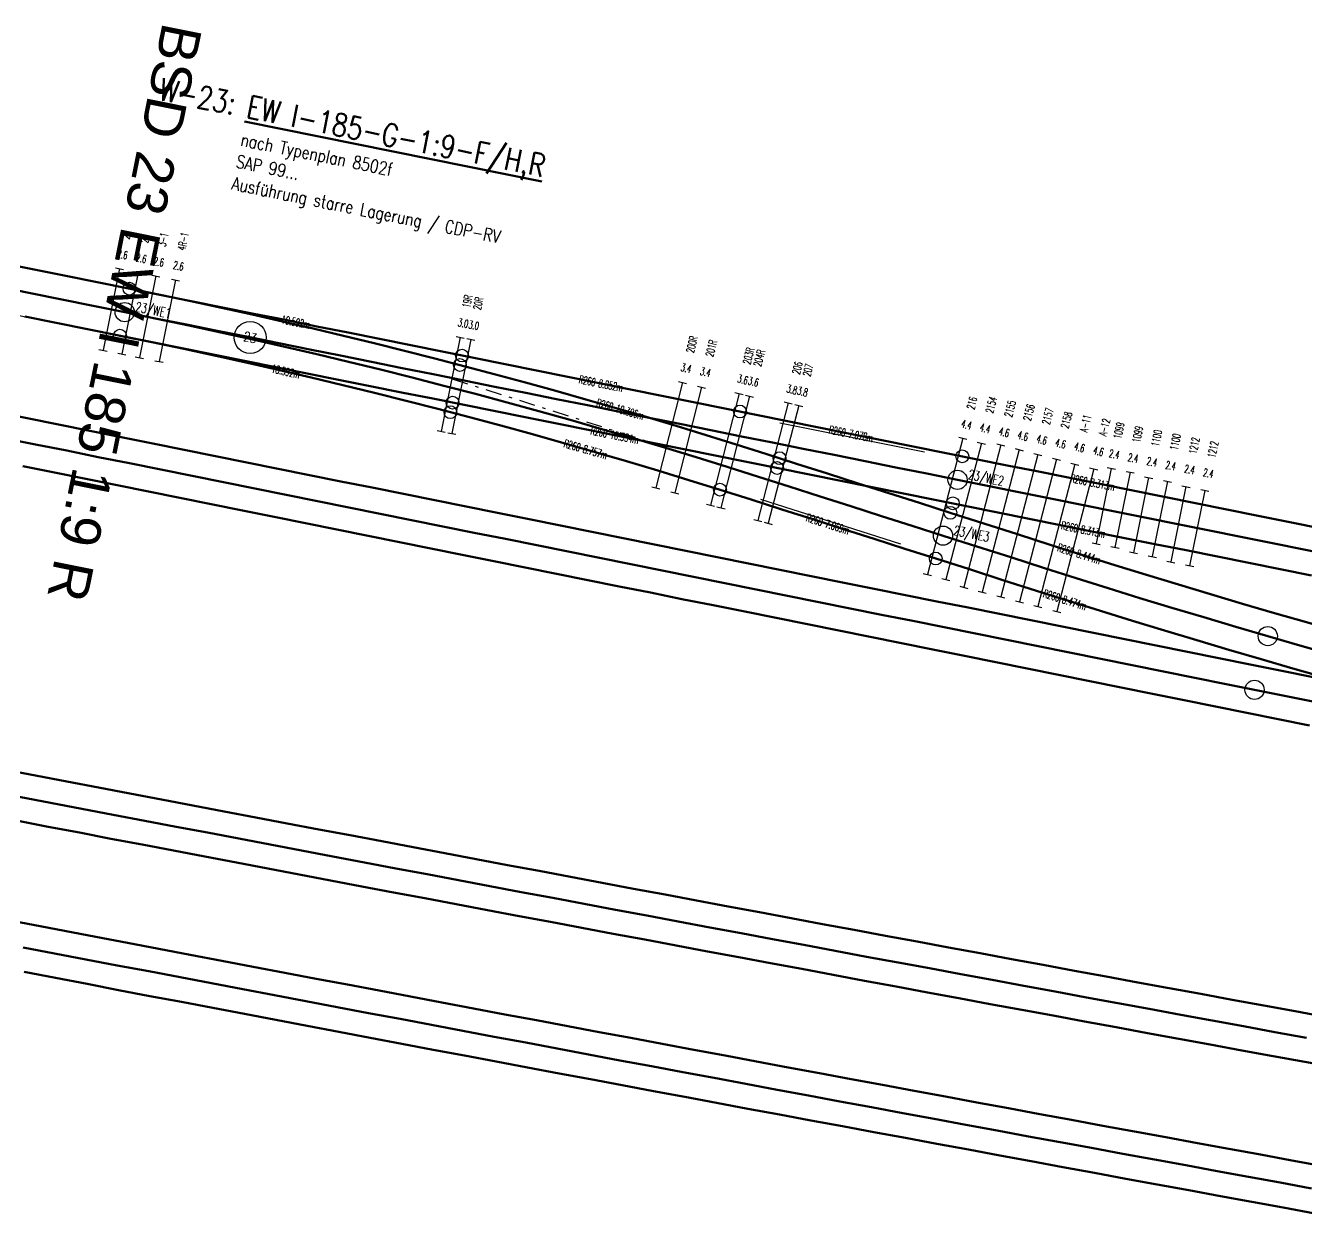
# Model space of a CAD drawing. Header units: millimetres. Extents: x 2688706 to 2690835, y 1254387 to 1255241.
# Drawn here: x 2689638.37 to 2689678.39, y 1254829.64 to 1254866.75 of the extents above; entities that cross this region are included whole.
import ezdxf
from ezdxf.enums import TextEntityAlignment as Align

# ---------------------------------------------------------------- set-up
doc = ezdxf.new("R2010")
doc.units = ezdxf.units.MM
doc.linetypes.add('STRICHPUNKT', pattern=[1, 0.5, -0.25, 0, -0.25])
for name, color, linetype in [('A-GL-0023-_____', 1, 'STRICHPUNKT'), ('A-HS-0023-_____', 1, 'STRICHPUNKT'), ('A-N1-0023-_____', 1, 'STRICHPUNKT'), ('A-SP-0023-_____', 1, 'STRICHPUNKT'), ('BS-TR-B-Gleisstrang-LinieGeometrie', 7, 'Continuous'), ('BS-TR-B-Weiche-Kurzbezeichnung', 7, 'Continuous'), ('BS-TR-B-Weiche-PunktGeometrie', 7, 'Continuous'), ('BS-TR-N-Gleisstrang-LinieGeometrie', 7, 'Continuous'), ('BS-TR-N-Weiche-PunktGeometrie', 7, 'Continuous'), ('E-HS-0023-_____', 1, 'Continuous'), ('E-N1-0023-_____', 1, 'Continuous'), ('L-GL-0023-_____', 2, 'Continuous'), ('L-HS-0023-_____', 4, 'Continuous'), ('L-N1-0023-_____', 3, 'Continuous'), ('L-ST-0023-_____', 7, 'Continuous'), ('S-ON-0023-_____', 7, 'Continuous'), ('T-SS-0023-_____', 7, 'Continuous'), ('T-ST', 7, 'Continuous'), ('T-WE-0023-_____', 6, 'Continuous'), ('T-WW-0023-_____', 6, 'Continuous')]:
    doc.layers.add(name, color=color, linetype=linetype)
doc.layers.add('T-LL-0023-_____', color=2, linetype='Continuous', lineweight=0)
doc.styles.add('R6', font='simplex.shx', dxfattribs={"width": 0.6})
doc.styles.add('R7', font='simplex.shx', dxfattribs={"width": 0.7})
doc.styles.add('R8', font='simplex.shx', dxfattribs={"width": 0.8})
doc.styles.add('Style-Arial', font='arial.ttf')

# ---------------------------------------------------------------- blocks, each defined once
blk = doc.blocks.new('WeiVlpWeiBez')
at = {"lineweight": 80}
blk.add_line((0, 0), (0, 0), dxfattribs=at)
at = {"lineweight": 80, "style": 'R8', "width": 0.8}
blk.add_attdef('WVP_WNR1', text='', height=0.7, dxfattribs=at).set_placement((0, 0), align=Align.RIGHT)
blk.add_attdef('WVP_WBE1', (0, 0), '', height=0.7, dxfattribs=at)
at = {"color": 7, "style": 'R6', "width": 0.6}
blk.add_attdef('WVP_WNR2', text='', height=0.25, dxfattribs=at).set_placement((0, 0), align=Align.RIGHT)
for tag, p in [('WVP_WBE2', (0, 0)), ('WVP_WVPN', (0, -0.411))]:
    blk.add_attdef(tag, p, '', height=0.25, dxfattribs=at)
at = {"color": 7, "lineweight": 30, "style": 'R8', "width": 0.8}
for tag, p in [('WVP_WTPN', (0, -0.9)), ('WVP_WSAP', (0, -1.6)), ('WVP_WZUS', (0, -2.3)), ('WVP_WWV', (0, -3))]:
    blk.add_attdef(tag, p, '', height=0.4, dxfattribs=at)
blk = doc.blocks.new('WeiVlpWeiNum')
at = {"color": 7}
blk.add_circle((0, 0, 1), 0.5, dxfattribs=at)
at = {"color": 7, "style": 'R8', "width": 0.8}
blk.add_attdef('WEICHENNR', text='', height=0.3, dxfattribs=at).set_placement((0, 0), align=Align.MIDDLE)
blk = doc.blocks.new('WeiVlpWeiEnd')
at = {"color": 7, "style": 'R7', "width": 0.7}
blk.add_attdef('WEICHENENDE', text='', height=0.3, dxfattribs=at).set_placement((0.3, 0), align=Align.BOTTOM_LEFT)
blk = doc.blocks.new('WeiVlpSchwelleL')
at = {"color": 7}
for p, q in [((-0.5, -0.13), (-0.5, 0.13)), ((0.5, -0.13), (0.5, 0.13))]:
    blk.add_line(p, q, dxfattribs=at)
at = {"color": 0, "linetype": 'ByBlock', "lineweight": -2}
blk.add_line((-0.5, 0), (0.5, 0), dxfattribs=at)
at = {"style": 'R6', "width": 0.6}
blk.add_attdef('LAENGE', text='', height=0.25, rotation=90, dxfattribs=at).set_placement((-1.2297, 0.0071, 0), align=Align.MIDDLE)
at = {"style": 'R6', "width": 0.6, "flags": 1}
for tag, p in [('WVP-SKML', (-5, 0, 0)), ('WVP-SKMR', (3, 0, 0))]:
    blk.add_attdef(tag, text='', height=0.25, rotation=180, dxfattribs=at).set_placement(p, align=Align.MIDDLE_CENTER)
at = {"style": 'R6', "width": 0.6}
blk.add_attdef('BEZEICHNUNG', text='', height=0.25, rotation=180, dxfattribs=at).set_placement((-2.25, 0, 2), align=Align.MIDDLE_LEFT)
at = {"style": 'R6', "width": 0.6, "flags": 1}
blk.add_attdef('VERSCHIEBUNG', text='', height=0.25, rotation=180, dxfattribs=at).set_placement((-1.4702, 0, 2), align=Align.MIDDLE_LEFT)
for tag, p in [('VERKLINKS', (-0.875, 0, 0)), ('VERKRECHTS', (0.8611, -0.0001, 0))]:
    blk.add_attdef(tag, text='', height=0.25, rotation=180, dxfattribs=at).set_placement(p, align=Align.MIDDLE)
at = {"color": 1, "extrusion": (-1, -6.12323e-17, 1.22465e-16), "style": 'R6', "width": 0.6, "flags": 8}
blk.add_attdef('WVP-ANL', text='', height=0.25, rotation=270, dxfattribs=at).set_placement((0, 0, 0.5), align=Align.MIDDLE)
at = {"color": 1, "extrusion": (1, -1.60812e-16, 1.22465e-16), "style": 'R6', "width": 0.6, "flags": 8}
blk.add_attdef('WVP-ANR', text='', height=0.25, rotation=270, dxfattribs=at).set_placement((0, 0, 0.5), align=Align.MIDDLE)
blk = doc.blocks.new('st_Norm_a')
at = {"color": 0, "linetype": 'ByBlock', "lineweight": -2}
blk.add_circle((0, 0, 1), 0.2, dxfattribs=at)
at = {"layer": 'T-ST', "color": 0, "linetype": 'ByBlock', "lineweight": -2, "style": 'R7', "width": 0.7}
blk.add_attdef('WVP-STNR', text='', height=0.25, dxfattribs=at).set_placement((0.55, 0), align=Align.MIDDLE)
blk = doc.blocks.new('Weiche-23')
at = {"layer": 'A-GL-0023-_____', "flags": 128}
for points in [[(-0.001, 3.754), (28.139, 3.754)], [(54.685, 3.754), (63.001, 3.754)]]:
    blk.add_lwpolyline(points, dxfattribs=at)
blk.add_lwpolyline([(63.001, 1.069, -0.004844), (57.893, 1.587), (54.585, 1.954)], format="xyb", dxfattribs=at)
at = {"layer": 'A-HS-0023-_____', "flags": 128}
blk.add_lwpolyline([(28.139, 3.754), (54.685, 3.754)], dxfattribs=at)
at = {"layer": 'A-N1-0023-_____', "flags": 128}
blk.add_lwpolyline([(28.139, 3.754, -0.027671), (48.569, 2.623), (54.585, 1.954)], format="xyb", dxfattribs=at)
at = {"layer": 'A-SP-0023-_____', "flags": 128}
blk.add_lwpolyline([(54.685, 3.754), (38.385, 3.754), (54.585, 1.954)], dxfattribs=at)
at = {"layer": 'E-HS-0023-_____', "flags": 128}
blk.add_lwpolyline([(48.894, 4.404), (53.499, 4.404)], dxfattribs=at)
at = {"layer": 'E-N1-0023-_____', "flags": 128}
blk.add_lwpolyline([(48.766, 1.947), (53.336, 1.439)], dxfattribs=at)
at = {"layer": 'L-GL-0023-_____', "flags": 128}
for points in [[(-0.001, 4.504), (28.139, 4.504)], [(54.685, 4.504), (63.001, 4.504)], [(-0.001, 3.004), (28.139, 3.004)], [(54.685, 3.004), (63.001, 3.004)]]:
    blk.add_lwpolyline(points, dxfattribs=at)
for points in [[(63.07, 1.816, -0.004844), (57.976, 2.332), (54.668, 2.7)], [(62.933, 0.322, -0.004844), (57.811, 0.841), (54.502, 1.209)]]:
    blk.add_lwpolyline(points, format="xyb", dxfattribs=at)
at = {"layer": 'L-HS-0023-_____', "flags": 128}
for points in [[(28.139, 4.504), (38.739, 4.504)], [(38.739, 4.504), (47.599, 4.504)], [(47.599, 4.504), (54.685, 4.504)], [(28.139, 3.004), (38.739, 3.004)], [(38.739, 3.004), (49.081, 3.004)], [(49.081, 3.004), (54.685, 3.004)]]:
    blk.add_lwpolyline(points, dxfattribs=at)
at = {"layer": 'L-N1-0023-_____', "flags": 128}
for points in [[(28.139, 4.504, -0.014267), (38.733, 4.202, -0.014267)], [(38.733, 4.202, -0.013399), (48.651, 3.368), (49.098, 3.319)], [(28.139, 3.004, -0.014384), (38.733, 2.699, -0.014384)], [(38.733, 2.699, -0.011894), (47.468, 1.988, -0.011894)], [(47.468, 1.988, -0.001389), (48.486, 1.877), (54.502, 1.209)]]:
    blk.add_lwpolyline(points, format="xyb", dxfattribs=at)
blk.add_lwpolyline([(49.098, 3.319), (54.668, 2.7)], dxfattribs=at)
at = {"layer": 'L-ST-0023-_____', "color": 7}
for p in [(28.139, 4.504), (38.739, 4.504), (47.599, 4.504), (54.685, 4.504), (28.139, 3.004), (38.739, 3.004), (49.081, 3.004), (54.685, 3.004)]:
    blk.add_blockref('st_Norm_a', p, dxfattribs=at)
for p, rotation in [((38.733, 4.202), 356.7304160423505), ((49.098, 3.319), 353.6598814196924), ((38.733, 2.699), 356.7037401738967), ((54.668, 2.7), 353.6598814196924), ((47.468, 1.988), 353.9780785873089), ((54.502, 1.209), 353.6598814196797)]:
    blk.add_blockref('st_Norm_a', p, dxfattribs=dict(at, rotation=rotation))
at = {"layer": 'S-ON-0023-_____'}
ref = blk.add_blockref('WeiVlpSchwelleL', (29.495, 3.754), dxfattribs=dict(at, xscale=2.6, rotation=269.9995328376157))
ref.add_attrib('BEZEICHNUNG', '4R-1', dxfattribs={"layer": 'T-SS-0023-_____', "height": 0.25, "rotation": 89.9995, "style": 'R6', "width": 0.6}).set_placement((29.495, 6.004), align=Align.MIDDLE_LEFT)
ref.add_attrib('LAENGE', '2.6', dxfattribs={"layer": 'T-SS-0023-_____', "height": 0.25, "rotation": 359.9995, "style": 'R6', "oblique": 360, "width": 0.6}).set_placement((29.501, 5.504), align=Align.MIDDLE)
ref = blk.add_blockref('WeiVlpSchwelleL', (45.574, 3.343), dxfattribs=dict(at, xscale=3.4, rotation=267.2920860565149))
ref.add_attrib('BEZEICHNUNG', '200R', dxfattribs={"layer": 'T-SS-0023-_____', "height": 0.25, "rotation": 87.2921, "style": 'R6', "width": 0.6}).set_placement((45.699, 6.002), align=Align.MIDDLE_LEFT)
ref.add_attrib('LAENGE', '3.4', dxfattribs={"layer": 'T-SS-0023-_____', "height": 0.25, "rotation": 357.2921, "style": 'R6', "oblique": 360, "width": 0.6}).set_placement((45.682, 5.502), align=Align.MIDDLE)
ref = blk.add_blockref('WeiVlpSchwelleL', (46.185, 3.314), dxfattribs=dict(at, xscale=3.4, rotation=267.1950471180788))
ref.add_attrib('BEZEICHNUNG', '201R', dxfattribs={"layer": 'T-SS-0023-_____', "height": 0.25, "rotation": 87.195, "style": 'R6', "width": 0.6}).set_placement((46.317, 6.002), align=Align.MIDDLE_LEFT)
ref.add_attrib('LAENGE', '3.4', dxfattribs={"layer": 'T-SS-0023-_____', "height": 0.25, "rotation": 357.195, "style": 'R6', "oblique": 360, "width": 0.6}).set_placement((46.299, 5.502), align=Align.MIDDLE)
ref = blk.add_blockref('WeiVlpSchwelleL', (47.364, 3.255), dxfattribs=dict(at, xscale=3.6, rotation=267.0310451450213))
ref.add_attrib('BEZEICHNUNG', '203R', dxfattribs={"layer": 'T-SS-0023-_____', "height": 0.25, "rotation": 87.031, "style": 'R6', "width": 0.6}).set_placement((47.506, 6.001), align=Align.MIDDLE_LEFT)
ref.add_attrib('LAENGE', '3.6', dxfattribs={"layer": 'T-SS-0023-_____', "height": 0.25, "rotation": 357.031, "style": 'R6', "oblique": 360, "width": 0.6}).set_placement((47.487, 5.502), align=Align.MIDDLE)
ref = blk.add_blockref('WeiVlpSchwelleL', (47.703, 3.237), dxfattribs=dict(at, xscale=3.6, rotation=267.0304529013937))
ref.add_attrib('BEZEICHNUNG', '204R', dxfattribs={"layer": 'T-SS-0023-_____', "height": 0.25, "rotation": 87.0305, "style": 'R6', "width": 0.6}).set_placement((47.846, 6.001), align=Align.MIDDLE_LEFT)
ref.add_attrib('LAENGE', '3.6', dxfattribs={"layer": 'T-SS-0023-_____', "height": 0.25, "rotation": 357.0305, "style": 'R6', "oblique": 360, "width": 0.6}).set_placement((47.827, 5.502), align=Align.MIDDLE)
ref = blk.add_blockref('WeiVlpSchwelleL', (55.065, 2.83), dxfattribs=dict(at, xscale=4.4, rotation=266.8299433377157))
ref.add_attrib('BEZEICHNUNG', '2154', dxfattribs={"layer": 'T-SS-0023-_____', "height": 0.25, "rotation": 86.8299, "style": 'R6', "width": 0.6}).set_placement((55.241, 6.001), align=Align.MIDDLE_LEFT)
ref.add_attrib('LAENGE', '4.4', dxfattribs={"layer": 'T-SS-0023-_____', "height": 0.25, "rotation": 356.8299, "style": 'R6', "oblique": 360, "width": 0.6}).set_placement((55.219, 5.501), align=Align.MIDDLE)
ref = blk.add_blockref('WeiVlpSchwelleL', (55.663, 2.797), dxfattribs=dict(at, xscale=4.6, rotation=266.8299422362944))
ref.add_attrib('BEZEICHNUNG', '2155', dxfattribs={"layer": 'T-SS-0023-_____', "height": 0.25, "rotation": 86.8299, "style": 'R6', "width": 0.6}).set_placement((55.841, 6.001), align=Align.MIDDLE_LEFT)
ref.add_attrib('LAENGE', '4.6', dxfattribs={"layer": 'T-SS-0023-_____', "height": 0.25, "rotation": 356.8299, "style": 'R6', "oblique": 360, "width": 0.6}).set_placement((55.819, 5.501), align=Align.MIDDLE)
ref = blk.add_blockref('WeiVlpSchwelleL', (56.261, 2.764), dxfattribs=dict(at, xscale=4.6, rotation=266.8299421639597))
ref.add_attrib('BEZEICHNUNG', '2156', dxfattribs={"layer": 'T-SS-0023-_____', "height": 0.25, "rotation": 86.8299, "style": 'R6', "width": 0.6}).set_placement((56.441, 6.001), align=Align.MIDDLE_LEFT)
ref.add_attrib('LAENGE', '4.6', dxfattribs={"layer": 'T-SS-0023-_____', "height": 0.25, "rotation": 356.8299, "style": 'R6', "oblique": 360, "width": 0.6}).set_placement((56.419, 5.501), align=Align.MIDDLE)
ref = blk.add_blockref('WeiVlpSchwelleL', (56.859, 2.731), dxfattribs=dict(at, xscale=4.6, rotation=266.8299421469293))
ref.add_attrib('BEZEICHNUNG', '2157', dxfattribs={"layer": 'T-SS-0023-_____', "height": 0.25, "rotation": 86.8299, "style": 'R6', "width": 0.6}).set_placement((57.041, 6.001), align=Align.MIDDLE_LEFT)
ref.add_attrib('LAENGE', '4.6', dxfattribs={"layer": 'T-SS-0023-_____', "height": 0.25, "rotation": 356.8299, "style": 'R6', "oblique": 360, "width": 0.6}).set_placement((57.019, 5.501), align=Align.MIDDLE)
ref = blk.add_blockref('WeiVlpSchwelleL', (57.458, 2.698), dxfattribs=dict(at, xscale=4.6, rotation=266.8299421433142))
ref.add_attrib('BEZEICHNUNG', '2158', dxfattribs={"layer": 'T-SS-0023-_____', "height": 0.25, "rotation": 86.8299, "style": 'R6', "width": 0.6}).set_placement((57.641, 6.001), align=Align.MIDDLE_LEFT)
ref.add_attrib('LAENGE', '4.6', dxfattribs={"layer": 'T-SS-0023-_____', "height": 0.25, "rotation": 356.8299, "style": 'R6', "oblique": 360, "width": 0.6}).set_placement((57.62, 5.501), align=Align.MIDDLE)
ref = blk.add_blockref('WeiVlpSchwelleL', (58.056, 2.665), dxfattribs=dict(at, xscale=4.6, rotation=266.8364770558026))
ref.add_attrib('BEZEICHNUNG', 'A-11', dxfattribs={"layer": 'T-SS-0023-_____', "height": 0.25, "rotation": 86.8365, "style": 'R6', "width": 0.6}).set_placement((58.24, 6.001), align=Align.MIDDLE_LEFT)
ref.add_attrib('LAENGE', '4.6', dxfattribs={"layer": 'T-SS-0023-_____', "height": 0.25, "rotation": 356.8365, "style": 'R6', "oblique": 360, "width": 0.6}).set_placement((58.219, 5.501), align=Align.MIDDLE)
ref = blk.add_blockref('WeiVlpSchwelleL', (58.663, 2.632), dxfattribs=dict(at, xscale=4.6, rotation=266.9017798018155))
ref.add_attrib('BEZEICHNUNG', 'A-12', dxfattribs={"layer": 'T-SS-0023-_____', "height": 0.25, "rotation": 86.9018, "style": 'R6', "width": 0.6}).set_placement((58.845, 6.001), align=Align.MIDDLE_LEFT)
ref.add_attrib('LAENGE', '4.6', dxfattribs={"layer": 'T-SS-0023-_____', "height": 0.25, "rotation": 356.9018, "style": 'R6', "oblique": 360, "width": 0.6}).set_placement((58.825, 5.501), align=Align.MIDDLE)
ref = blk.add_blockref('WeiVlpSchwelleL', (59.323, 3.854), dxfattribs=dict(at, xscale=2.4, rotation=270))
ref.add_attrib('BEZEICHNUNG', '1099', dxfattribs={"layer": 'T-SS-0023-_____', "height": 0.25, "rotation": 90, "style": 'R6', "width": 0.6}).set_placement((59.323, 6.004), align=Align.MIDDLE_LEFT)
ref.add_attrib('LAENGE', '2.4', dxfattribs={"layer": 'T-SS-0023-_____', "height": 0.25, "rotation": 360, "style": 'R6', "oblique": 360, "width": 0.6}).set_placement((59.33, 5.504), align=Align.MIDDLE)
ref.add_attrib('WVP-ANR', 'Z', dxfattribs={"layer": 'T-SS-0023-_____', "color": 1, "extrusion": (-6.07994e-16, -1, 2.93915e-16), "height": 0.26, "rotation": 270, "style": 'R6', "width": 0.6}).set_placement((59.323, 0, -2.654), align=Align.MIDDLE)
ref = blk.add_blockref('WeiVlpSchwelleL', (59.923, 3.854), dxfattribs=dict(at, xscale=2.4, rotation=270))
ref.add_attrib('BEZEICHNUNG', '1099', dxfattribs={"layer": 'T-SS-0023-_____', "height": 0.25, "rotation": 90, "style": 'R6', "width": 0.6}).set_placement((59.923, 6.004), align=Align.MIDDLE_LEFT)
ref.add_attrib('LAENGE', '2.4', dxfattribs={"layer": 'T-SS-0023-_____', "height": 0.25, "rotation": 360, "style": 'R6', "oblique": 360, "width": 0.6}).set_placement((59.93, 5.504), align=Align.MIDDLE)
ref.add_attrib('WVP-ANR', 'Z', dxfattribs={"layer": 'T-SS-0023-_____', "color": 1, "extrusion": (-6.07994e-16, -1, 2.93915e-16), "height": 0.26, "rotation": 270, "style": 'R6', "width": 0.6}).set_placement((59.923, 0, -2.654), align=Align.MIDDLE)
ref = blk.add_blockref('WeiVlpSchwelleL', (60.523, 3.804), dxfattribs=dict(at, xscale=2.4, rotation=270))
ref.add_attrib('BEZEICHNUNG', '1100', dxfattribs={"layer": 'T-SS-0023-_____', "height": 0.25, "rotation": 90, "style": 'R6', "width": 0.6}).set_placement((60.523, 6.004), align=Align.MIDDLE_LEFT)
ref.add_attrib('LAENGE', '2.4', dxfattribs={"layer": 'T-SS-0023-_____', "height": 0.25, "rotation": 360, "style": 'R6', "oblique": 360, "width": 0.6}).set_placement((60.53, 5.504), align=Align.MIDDLE)
ref.add_attrib('WVP-ANR', 'Z', dxfattribs={"layer": 'T-SS-0023-_____', "color": 1, "extrusion": (-6.07994e-16, -1, 2.93915e-16), "height": 0.26, "rotation": 270, "style": 'R6', "width": 0.6}).set_placement((60.523, 0, -2.604), align=Align.MIDDLE)
ref = blk.add_blockref('WeiVlpSchwelleL', (61.123, 3.804), dxfattribs=dict(at, xscale=2.4, rotation=270))
ref.add_attrib('BEZEICHNUNG', '1100', dxfattribs={"layer": 'T-SS-0023-_____', "height": 0.25, "rotation": 90, "style": 'R6', "width": 0.6}).set_placement((61.123, 6.004), align=Align.MIDDLE_LEFT)
ref.add_attrib('LAENGE', '2.4', dxfattribs={"layer": 'T-SS-0023-_____', "height": 0.25, "rotation": 360, "style": 'R6', "oblique": 360, "width": 0.6}).set_placement((61.13, 5.504), align=Align.MIDDLE)
ref.add_attrib('WVP-ANR', 'Z', dxfattribs={"layer": 'T-SS-0023-_____', "color": 1, "extrusion": (-6.07994e-16, -1, 2.93915e-16), "height": 0.26, "rotation": 270, "style": 'R6', "width": 0.6}).set_placement((61.123, 0, -2.604), align=Align.MIDDLE)
ref = blk.add_blockref('WeiVlpSchwelleL', (61.723, 3.754), dxfattribs=dict(at, xscale=2.4, rotation=270))
ref.add_attrib('BEZEICHNUNG', '1212', dxfattribs={"layer": 'T-SS-0023-_____', "height": 0.25, "rotation": 90, "style": 'R6', "width": 0.6}).set_placement((61.723, 6.004), align=Align.MIDDLE_LEFT)
ref.add_attrib('LAENGE', '2.4', dxfattribs={"layer": 'T-SS-0023-_____', "height": 0.25, "rotation": 360, "style": 'R6', "oblique": 360, "width": 0.6}).set_placement((61.73, 5.504), align=Align.MIDDLE)
ref.add_attrib('WVP-ANR', 'Z', dxfattribs={"layer": 'T-SS-0023-_____', "color": 1, "extrusion": (-6.07994e-16, -1, 2.93915e-16), "height": 0.26, "rotation": 270, "style": 'R6', "width": 0.6}).set_placement((61.723, 0, -2.554), align=Align.MIDDLE)
ref = blk.add_blockref('WeiVlpSchwelleL', (62.323, 3.754), dxfattribs=dict(at, xscale=2.4, rotation=270))
ref.add_attrib('BEZEICHNUNG', '1212', dxfattribs={"layer": 'T-SS-0023-_____', "height": 0.25, "rotation": 90, "style": 'R6', "width": 0.6}).set_placement((62.323, 6.004), align=Align.MIDDLE_LEFT)
ref.add_attrib('LAENGE', '2.4', dxfattribs={"layer": 'T-SS-0023-_____', "height": 0.25, "rotation": 360, "style": 'R6', "oblique": 360, "width": 0.6}).set_placement((62.33, 5.504), align=Align.MIDDLE)
ref.add_attrib('WVP-ANR', 'Z', dxfattribs={"layer": 'T-SS-0023-_____', "color": 1, "extrusion": (-6.07994e-16, -1, 2.93915e-16), "height": 0.26, "rotation": 270, "style": 'R6', "width": 0.6}).set_placement((62.323, 0, -2.554), align=Align.MIDDLE)
ref = blk.add_blockref('WeiVlpSchwelleL', (27.709, 3.754), dxfattribs=dict(at, xscale=2.6, rotation=270))
ref.add_attrib('BEZEICHNUNG', '2', dxfattribs={"layer": 'T-SS-0023-_____', "height": 0.25, "rotation": 90, "style": 'R6', "width": 0.6}).set_placement((27.709, 6.004), align=Align.MIDDLE_LEFT)
ref.add_attrib('LAENGE', '2.6', dxfattribs={"layer": 'T-SS-0023-_____', "height": 0.25, "rotation": 360, "style": 'R6', "oblique": 360, "width": 0.6}).set_placement((27.715, 5.504), align=Align.MIDDLE)
ref = blk.add_blockref('WeiVlpSchwelleL', (28.309, 3.754), dxfattribs=dict(at, xscale=2.6, rotation=269.9999979362408))
ref.add_attrib('BEZEICHNUNG', '2', dxfattribs={"layer": 'T-SS-0023-_____', "height": 0.25, "rotation": 90, "style": 'R6', "width": 0.6}).set_placement((28.309, 6.004), align=Align.MIDDLE_LEFT)
ref.add_attrib('LAENGE', '2.6', dxfattribs={"layer": 'T-SS-0023-_____', "height": 0.25, "rotation": 360, "style": 'R6', "oblique": 360, "width": 0.6}).set_placement((28.315, 5.504), align=Align.MIDDLE)
ref = blk.add_blockref('WeiVlpSchwelleL', (28.867, 3.755), dxfattribs=dict(at, xscale=2.6, rotation=269.9999265723479))
ref.add_attrib('BEZEICHNUNG', '3-1', dxfattribs={"layer": 'T-SS-0023-_____', "height": 0.25, "rotation": 89.9999, "style": 'R6', "width": 0.6}).set_placement((28.867, 6.004), align=Align.MIDDLE_LEFT)
ref.add_attrib('LAENGE', '2.6', dxfattribs={"layer": 'T-SS-0023-_____', "height": 0.25, "rotation": 359.9999, "style": 'R6', "oblique": 360, "width": 0.6}).set_placement((28.873, 5.504), align=Align.MIDDLE)
ref = blk.add_blockref('WeiVlpSchwelleL', (38.569, 3.555), dxfattribs=dict(at, xscale=3, rotation=270.0134291298181))
ref.add_attrib('BEZEICHNUNG', '19R', dxfattribs={"layer": 'T-SS-0023-_____', "height": 0.25, "rotation": 90.0134, "style": 'R6', "width": 0.6}).set_placement((38.568, 6.004), align=Align.MIDDLE_LEFT)
ref.add_attrib('LAENGE', '3.0', dxfattribs={"layer": 'T-SS-0023-_____', "height": 0.25, "rotation": 0.0134, "style": 'R6', "oblique": 360, "width": 0.6}).set_placement((38.575, 5.504), align=Align.MIDDLE)
ref = blk.add_blockref('WeiVlpSchwelleL', (38.909, 3.555), dxfattribs=dict(at, xscale=3, rotation=269.9955059651036))
ref.add_attrib('BEZEICHNUNG', '20R', dxfattribs={"layer": 'T-SS-0023-_____', "height": 0.25, "rotation": 89.9955, "style": 'R6', "width": 0.6}).set_placement((38.909, 6.004), align=Align.MIDDLE_LEFT)
ref.add_attrib('LAENGE', '3.0', dxfattribs={"layer": 'T-SS-0023-_____', "height": 0.25, "rotation": 359.9955, "style": 'R6', "oblique": 360, "width": 0.6}).set_placement((38.915, 5.504), align=Align.MIDDLE)
ref = blk.add_blockref('WeiVlpSchwelleL', (48.92, 3.171), dxfattribs=dict(at, xscale=3.8, rotation=266.8299855983294))
ref.add_attrib('BEZEICHNUNG', '206', dxfattribs={"layer": 'T-SS-0023-_____', "height": 0.25, "rotation": 86.83, "style": 'R6', "width": 0.6}).set_placement((49.077, 6.001), align=Align.MIDDLE_LEFT)
ref.add_attrib('LAENGE', '3.8', dxfattribs={"layer": 'T-SS-0023-_____', "height": 0.25, "rotation": 356.83, "style": 'R6', "oblique": 360, "width": 0.6}).set_placement((49.055, 5.501), align=Align.MIDDLE)
ref = blk.add_blockref('WeiVlpSchwelleL', (49.259, 3.152), dxfattribs=dict(at, xscale=3.799999999999999, rotation=266.8299849751474))
ref.add_attrib('BEZEICHNUNG', '207', dxfattribs={"layer": 'T-SS-0023-_____', "height": 0.25, "rotation": 86.83, "style": 'R6', "width": 0.6}).set_placement((49.417, 6.001), align=Align.MIDDLE_LEFT)
ref.add_attrib('LAENGE', '3.8', dxfattribs={"layer": 'T-SS-0023-_____', "height": 0.25, "rotation": 356.83, "style": 'R6', "oblique": 360, "width": 0.6}).set_placement((49.395, 5.501), align=Align.MIDDLE)
ref = blk.add_blockref('WeiVlpSchwelleL', (54.465, 2.864), dxfattribs=dict(at, xscale=4.4, rotation=266.8299771954974))
ref.add_attrib('BEZEICHNUNG', '216', dxfattribs={"layer": 'T-SS-0023-_____', "height": 0.25, "rotation": 86.83, "style": 'R6', "width": 0.6}).set_placement((54.639, 6.001), align=Align.MIDDLE_LEFT)
ref.add_attrib('LAENGE', '4.4', dxfattribs={"layer": 'T-SS-0023-_____', "height": 0.25, "rotation": 356.83, "style": 'R6', "oblique": 360, "width": 0.6}).set_placement((54.617, 5.501), align=Align.MIDDLE)
at = {"layer": 'T-WE-0023-_____'}
for p, values in [((28.139, 3.754), {'WEICHENENDE': '23/WE1'}), ((54.685, 3.754), {'WEICHENENDE': '23/WE2'}), ((54.585, 1.954), {'WEICHENENDE': '23/WE3'})]:
    blk.add_blockref('WeiVlpWeiEnd', p, dxfattribs=at).add_auto_attribs(values)
at = {"layer": 'T-WW-0023-_____'}
for name, p, values in [('WeiVlpWeiBez', (30.633, 10.468), {'WVP_WNR1': 'W-23: ', 'WVP_WBE1': '%%uEW I-185-G-1:9-F/H,R%%u', 'WVP_WTPN': 'nach Typenplan 8502f', 'WVP_WSAP': 'SAP 99...', 'WVP_WZUS': 'Ausführung starre Lagerung / CDP-RV'}), ('WeiVlpWeiNum', (32.139, 3.754), {'WEICHENNR': '23'})]:
    blk.add_blockref(name, p, dxfattribs=at).add_auto_attribs(values)
at = {"layer": 'T-LL-0023-_____', "color": 7, "style": 'R6', "width": 0.6}
for s, p in [('10.592m', (33.439, 4.504)), ('R260 8.852m', (43.169, 4.504)), ('R260 7.078m', (51.142, 4.504)), ('R260 8.313m', (58.843, 4.504)), ('R260 10.334m', (43.91, 3.004)), ('R260 8.313m', (58.843, 3.004))]:
    blk.add_text(s, height=0.25, dxfattribs=at).set_placement(p, align=Align.MIDDLE_CENTER)
for s, rotation, p in [('R260 10.396m', 355.1258, (43.922, 3.833)), ('10.592m', 358.3519, (33.438, 2.928)), ('R260 8.757m', 355.3409, (43.105, 2.395)), ('R260 8.444m', 353.854, (58.866, 2.235)), ('R260 7.069m', 353.6599, (50.985, 1.6)), ('R260 8.474m', 353.856, (58.715, 0.742))]:
    blk.add_text(s, height=0.25, rotation=rotation, dxfattribs=at).set_placement(p, align=Align.MIDDLE_CENTER)

msp = doc.modelspace()

# ---------------------------------------------------------------- linework, layer by layer
at = {"layer": 'BS-TR-B-Gleisstrang-LinieGeometrie', "lineweight": 50}
for points in [[(2689637.542, 1254858.586, 454.8), (2689638.523, 1254858.389, 454.8), (2689639.503, 1254858.191, 454.8), (2689640.484, 1254857.994, 454.8), (2689641.465, 1254857.796, 454.8)], [(2689641.465, 1254857.796, 454.8), (2689642.429, 1254857.602, 454.8), (2689643.393, 1254857.408, 454.8), (2689644.357, 1254857.214, 454.8), (2689645.32, 1254857.02, 454.8), (2689646.284, 1254856.826, 454.8), (2689647.248, 1254856.632, 454.8), (2689648.212, 1254856.438, 454.8), (2689649.176, 1254856.244, 454.8), (2689650.139, 1254856.05, 454.8), (2689651.103, 1254855.856, 454.8), (2689652.067, 1254855.662, 454.8), (2689653.031, 1254855.467, 454.8), (2689653.995, 1254855.273, 454.8), (2689654.958, 1254855.079, 454.8), (2689655.922, 1254854.885, 454.8), (2689656.886, 1254854.691, 454.8), (2689657.85, 1254854.497, 454.8), (2689658.814, 1254854.303, 454.8), (2689659.777, 1254854.109, 454.8), (2689660.741, 1254853.915, 454.8), (2689661.705, 1254853.721, 454.8), (2689662.669, 1254853.527, 454.8), (2689663.633, 1254853.333, 454.8), (2689664.597, 1254853.139, 454.8), (2689665.56, 1254852.945, 454.8), (2689666.524, 1254852.751, 454.8), (2689667.488, 1254852.557, 454.8)], [(2689641.465, 1254857.796, 454.8), (2689642.468, 1254857.591, 454.8), (2689643.47, 1254857.381, 454.8), (2689644.47, 1254857.165, 454.8), (2689645.469, 1254856.944, 454.8), (2689646.468, 1254856.717, 454.8), (2689647.464, 1254856.484, 454.8), (2689648.46, 1254856.246, 454.8), (2689649.454, 1254856.003, 454.8), (2689650.447, 1254855.754, 454.8), (2689651.438, 1254855.499, 454.8), (2689652.428, 1254855.239, 454.8), (2689653.417, 1254854.974, 454.8), (2689654.404, 1254854.703, 454.8), (2689655.389, 1254854.427, 454.8), (2689656.373, 1254854.145, 454.8), (2689657.356, 1254853.858, 454.8), (2689658.336, 1254853.565, 454.8), (2689659.316, 1254853.267, 454.8), (2689660.293, 1254852.963, 454.8), (2689661.269, 1254852.655, 454.8), (2689661.269, 1254852.655, 454.8), (2689662.23, 1254852.347, 454.8), (2689663.191, 1254852.04, 454.8), (2689664.152, 1254851.733, 454.8), (2689665.113, 1254851.426, 454.8), (2689666.074, 1254851.119, 454.8), (2689667.035, 1254850.812, 454.8)], [(2689637.701, 1254853.862, 454.8), (2689638.68, 1254853.665, 454.8), (2689639.659, 1254853.468, 454.8), (2689640.638, 1254853.27, 454.8), (2689641.617, 1254853.073, 454.8), (2689642.596, 1254852.876, 454.8), (2689643.574, 1254852.679, 454.8), (2689644.553, 1254852.482, 454.8), (2689645.532, 1254852.285, 454.8), (2689646.511, 1254852.088, 454.8), (2689647.49, 1254851.891, 454.8), (2689648.469, 1254851.694, 454.8), (2689649.448, 1254851.497, 454.8), (2689650.427, 1254851.299, 454.8), (2689651.406, 1254851.102, 454.8), (2689652.384, 1254850.905, 454.8), (2689653.363, 1254850.708, 454.8), (2689654.342, 1254850.511, 454.8), (2689655.321, 1254850.314, 454.8), (2689656.3, 1254850.117, 454.8), (2689657.279, 1254849.92, 454.8), (2689658.258, 1254849.723, 454.8), (2689659.237, 1254849.526, 454.8), (2689660.216, 1254849.329, 454.8), (2689661.194, 1254849.131, 454.8), (2689662.173, 1254848.934, 454.8), (2689663.152, 1254848.737, 454.8), (2689664.131, 1254848.54, 454.8), (2689665.11, 1254848.343, 454.8), (2689666.089, 1254848.146, 454.8), (2689667.068, 1254847.949, 454.8), (2689668.047, 1254847.752, 454.8), (2689669.026, 1254847.555, 454.8), (2689670.004, 1254847.358, 454.8), (2689670.983, 1254847.16, 454.8), (2689671.962, 1254846.963, 454.8), (2689672.941, 1254846.766, 454.8), (2689673.92, 1254846.569, 454.8), (2689674.899, 1254846.372, 454.8)], [(2689667.488, 1254852.557, 454.8), (2689668.472, 1254852.358, 454.8), (2689669.456, 1254852.16, 454.8), (2689670.44, 1254851.962, 454.8), (2689671.424, 1254851.764, 454.8), (2689672.408, 1254851.566, 454.8), (2689673.392, 1254851.368, 454.798), (2689674.376, 1254851.17, 454.795), (2689675.36, 1254850.972, 454.793), (2689676.344, 1254850.773, 454.791), (2689677.328, 1254850.575, 454.788), (2689678.312, 1254850.377, 454.786), (2689679.296, 1254850.179, 454.784)], [(2689638.168, 1254842.655, 454.8), (2689639.149, 1254842.467, 454.8), (2689640.129, 1254842.28, 454.8), (2689641.109, 1254842.093, 454.8), (2689642.09, 1254841.906, 454.8), (2689643.07, 1254841.719, 454.8), (2689644.05, 1254841.532, 454.8), (2689645.031, 1254841.346, 454.8), (2689646.011, 1254841.159, 454.8), (2689646.992, 1254840.973, 454.8), (2689647.973, 1254840.787, 454.8), (2689648.953, 1254840.602, 454.8), (2689649.934, 1254840.416, 454.8), (2689650.915, 1254840.231, 454.8), (2689651.895, 1254840.046, 454.8), (2689652.876, 1254839.861, 454.8), (2689653.857, 1254839.676, 454.8), (2689654.838, 1254839.492, 454.8), (2689655.819, 1254839.307, 454.8), (2689656.8, 1254839.123, 454.8), (2689657.78, 1254838.939, 454.8), (2689658.761, 1254838.756, 454.8), (2689659.743, 1254838.572, 454.8), (2689660.724, 1254838.389, 454.8), (2689661.705, 1254838.206, 454.8), (2689662.686, 1254838.023, 454.8), (2689663.667, 1254837.84, 454.8), (2689664.648, 1254837.657, 454.8), (2689665.629, 1254837.475, 454.8), (2689666.611, 1254837.293, 454.8), (2689667.592, 1254837.111, 454.8), (2689668.573, 1254836.929, 454.8), (2689669.555, 1254836.748, 454.8), (2689670.536, 1254836.566, 454.8), (2689671.518, 1254836.385, 454.8), (2689672.499, 1254836.204, 454.8), (2689673.481, 1254836.023, 454.8), (2689674.462, 1254835.843, 454.8), (2689675.444, 1254835.662, 454.8), (2689676.426, 1254835.482, 454.8), (2689677.407, 1254835.302, 454.8), (2689678.389, 1254835.122, 454.8)], [(2689638.29, 1254837.948, 454.8), (2689639.271, 1254837.761, 454.8), (2689640.253, 1254837.573, 454.8), (2689641.234, 1254837.386, 454.8), (2689642.215, 1254837.199, 454.8), (2689643.197, 1254837.012, 454.8), (2689644.178, 1254836.825, 454.8), (2689645.159, 1254836.639, 454.8), (2689646.141, 1254836.453, 454.8), (2689647.122, 1254836.267, 454.8), (2689648.104, 1254836.081, 454.8), (2689649.086, 1254835.895, 454.8), (2689650.067, 1254835.71, 454.8), (2689651.049, 1254835.524, 454.8), (2689652.031, 1254835.339, 454.8), (2689653.012, 1254835.154, 454.8), (2689653.994, 1254834.97, 454.8), (2689654.976, 1254834.785, 454.8), (2689655.958, 1254834.601, 454.8), (2689656.94, 1254834.417, 454.8), (2689657.922, 1254834.233, 454.8), (2689658.904, 1254834.049, 454.8), (2689659.886, 1254833.866, 454.8), (2689660.868, 1254833.682, 454.8), (2689661.85, 1254833.499, 454.8), (2689662.832, 1254833.316, 454.8), (2689663.814, 1254833.134, 454.8), (2689664.796, 1254832.951, 454.8), (2689665.778, 1254832.769, 454.8), (2689666.761, 1254832.587, 454.8), (2689667.743, 1254832.405, 454.8), (2689668.725, 1254832.223, 454.8), (2689669.708, 1254832.042, 454.8), (2689670.69, 1254831.86, 454.8), (2689671.673, 1254831.679, 454.8), (2689672.655, 1254831.498, 454.8), (2689673.638, 1254831.317, 454.8), (2689674.62, 1254831.137, 454.8), (2689675.603, 1254830.956, 454.8), (2689676.585, 1254830.776, 454.8), (2689677.568, 1254830.596, 454.8), (2689678.551, 1254830.416, 454.8)]]:
    msp.add_polyline3d(points, dxfattribs=at)
at = {"layer": 'BS-TR-B-Weiche-PunktGeometrie', "lineweight": 25}
for centre in [(2689641.465, 1254857.796, 454.8), (2689667.488, 1254852.557, 454.8), (2689667.035, 1254850.812, 454.8)]:
    msp.add_circle(centre, 0.3, dxfattribs=at)
at = {"layer": 'BS-TR-N-Gleisstrang-LinieGeometrie', "color": 1, "lineweight": 50, "true_color": 0xff0000}
for points in [[(2689637.659, 1254859.328, 454.8), (2689638.639, 1254859.13, 454.8), (2689639.62, 1254858.933, 454.8), (2689640.601, 1254858.735, 454.8), (2689641.581, 1254858.538, 454.8), (2689642.562, 1254858.34, 454.8), (2689643.543, 1254858.143, 454.8), (2689644.523, 1254857.945, 454.8), (2689645.504, 1254857.748, 454.8), (2689646.485, 1254857.551, 454.8), (2689647.466, 1254857.353, 454.8), (2689648.446, 1254857.156, 454.8), (2689649.427, 1254856.958, 454.8), (2689650.408, 1254856.761, 454.8), (2689651.388, 1254856.563, 454.8), (2689652.369, 1254856.366, 454.8), (2689653.35, 1254856.168, 454.8), (2689654.33, 1254855.971, 454.8), (2689655.311, 1254855.773, 454.8), (2689656.292, 1254855.576, 454.8), (2689657.272, 1254855.378, 454.8), (2689658.253, 1254855.181, 454.8), (2689659.234, 1254854.984, 454.8), (2689660.214, 1254854.786, 454.8), (2689661.195, 1254854.589, 454.8), (2689662.176, 1254854.391, 454.8), (2689663.156, 1254854.194, 454.8), (2689664.137, 1254853.996, 454.8), (2689665.118, 1254853.799, 454.8), (2689666.099, 1254853.601, 454.8), (2689667.079, 1254853.404, 454.8), (2689668.06, 1254853.206, 454.8), (2689669.041, 1254853.009, 454.8), (2689670.021, 1254852.812, 454.8), (2689671.002, 1254852.614, 454.8), (2689671.983, 1254852.417, 454.799), (2689672.963, 1254852.219, 454.798), (2689673.944, 1254852.022, 454.797), (2689674.925, 1254851.824, 454.794), (2689675.905, 1254851.627, 454.792), (2689676.886, 1254851.429, 454.79), (2689677.867, 1254851.232, 454.788), (2689678.847, 1254851.034, 454.785)], [(2689679.385, 1254847.817, 454.8), (2689678.387, 1254848.106, 454.8), (2689677.389, 1254848.395, 454.8), (2689677.389, 1254848.395, 454.8), (2689676.39, 1254848.686, 454.8), (2689675.391, 1254848.982, 454.8), (2689674.393, 1254849.282, 454.8), (2689673.397, 1254849.585, 454.8), (2689672.402, 1254849.892, 454.8), (2689671.408, 1254850.204, 454.8), (2689670.415, 1254850.519, 454.8), (2689670.415, 1254850.519, 454.8), (2689669.364, 1254850.855, 454.8), (2689668.314, 1254851.19, 454.8), (2689667.263, 1254851.526, 454.8), (2689667.263, 1254851.526, 454.8), (2689666.303, 1254851.833, 454.8), (2689665.342, 1254852.14, 454.8), (2689664.381, 1254852.447, 454.8), (2689663.42, 1254852.754, 454.8), (2689662.46, 1254853.061, 454.8), (2689661.499, 1254853.368, 454.8), (2689661.499, 1254853.368, 454.8), (2689660.566, 1254853.664, 454.8), (2689659.631, 1254853.955, 454.8), (2689658.695, 1254854.24, 454.8), (2689657.757, 1254854.521, 454.8), (2689656.818, 1254854.797, 454.8), (2689655.877, 1254855.068, 454.8), (2689654.935, 1254855.334, 454.8), (2689653.992, 1254855.595, 454.8), (2689653.047, 1254855.85, 454.8), (2689652.101, 1254856.101, 454.8), (2689651.154, 1254856.347, 454.8), (2689650.205, 1254856.588, 454.8), (2689649.255, 1254856.824, 454.8), (2689648.304, 1254857.055, 454.8), (2689647.351, 1254857.281, 454.8), (2689646.398, 1254857.502, 454.8), (2689645.443, 1254857.718, 454.8), (2689644.487, 1254857.929, 454.8), (2689643.53, 1254858.135, 454.8), (2689642.572, 1254858.336, 454.8), (2689641.613, 1254858.531, 454.8)], [(2689638.343, 1254857.66, 454.8), (2689639.324, 1254857.462, 454.8), (2689640.305, 1254857.265, 454.8), (2689641.285, 1254857.067, 454.8), (2689642.266, 1254856.87, 454.8), (2689643.247, 1254856.672, 454.8), (2689644.227, 1254856.475, 454.8), (2689645.208, 1254856.278, 454.8), (2689646.189, 1254856.08, 454.8), (2689647.169, 1254855.883, 454.8), (2689648.15, 1254855.685, 454.8), (2689649.131, 1254855.488, 454.8), (2689650.111, 1254855.29, 454.8), (2689651.092, 1254855.093, 454.8), (2689652.073, 1254854.895, 454.8), (2689653.054, 1254854.698, 454.8), (2689654.034, 1254854.5, 454.8), (2689655.015, 1254854.303, 454.8), (2689655.996, 1254854.105, 454.8), (2689656.976, 1254853.908, 454.8), (2689657.957, 1254853.711, 454.8), (2689658.938, 1254853.513, 454.8), (2689659.918, 1254853.316, 454.8), (2689660.899, 1254853.118, 454.8), (2689661.88, 1254852.921, 454.8), (2689662.86, 1254852.723, 454.8), (2689663.841, 1254852.526, 454.8), (2689664.822, 1254852.328, 454.8), (2689665.802, 1254852.131, 454.8), (2689666.783, 1254851.933, 454.8), (2689667.764, 1254851.736, 454.8), (2689668.744, 1254851.538, 454.8), (2689669.725, 1254851.341, 454.8), (2689670.706, 1254851.144, 454.8), (2689671.687, 1254850.946, 454.799), (2689672.667, 1254850.749, 454.798), (2689673.648, 1254850.551, 454.797), (2689674.629, 1254850.354, 454.794), (2689675.609, 1254850.156, 454.792), (2689676.59, 1254849.959, 454.79), (2689677.571, 1254849.761, 454.788), (2689678.551, 1254849.564, 454.785)], [(2689678.968, 1254846.376, 454.8), (2689677.97, 1254846.665, 454.8), (2689676.972, 1254846.954, 454.8), (2689676.972, 1254846.954, 454.8), (2689675.967, 1254847.247, 454.8), (2689674.962, 1254847.544, 454.8), (2689673.959, 1254847.846, 454.8), (2689672.957, 1254848.151, 454.8), (2689671.956, 1254848.46, 454.8), (2689670.957, 1254848.773, 454.8), (2689669.958, 1254849.09, 454.8), (2689669.958, 1254849.09, 454.8), (2689668.908, 1254849.426, 454.8), (2689667.857, 1254849.762, 454.8), (2689666.807, 1254850.097, 454.8), (2689666.807, 1254850.097, 454.8), (2689665.846, 1254850.404, 454.8), (2689664.885, 1254850.712, 454.8), (2689663.924, 1254851.019, 454.8), (2689662.963, 1254851.326, 454.8), (2689662.002, 1254851.633, 454.8), (2689661.041, 1254851.94, 454.8), (2689661.041, 1254851.94, 454.8), (2689660.069, 1254852.248, 454.8), (2689659.096, 1254852.55, 454.8), (2689658.12, 1254852.847, 454.8), (2689657.143, 1254853.138, 454.8), (2689656.165, 1254853.424, 454.8), (2689655.185, 1254853.705, 454.8), (2689654.203, 1254853.98, 454.8), (2689653.22, 1254854.25, 454.8), (2689652.236, 1254854.514, 454.8), (2689651.25, 1254854.773, 454.8), (2689650.262, 1254855.027, 454.8), (2689649.274, 1254855.275, 454.8), (2689648.284, 1254855.517, 454.8), (2689647.292, 1254855.754, 454.8), (2689646.299, 1254855.986, 454.8), (2689645.305, 1254856.212, 454.8), (2689644.31, 1254856.432, 454.8), (2689643.314, 1254856.647, 454.8), (2689642.316, 1254856.857, 454.8), (2689641.317, 1254857.061, 454.8)], [(2689637.439, 1254854.679, 454.8), (2689638.419, 1254854.482, 454.8), (2689639.399, 1254854.285, 454.8), (2689640.379, 1254854.088, 454.8), (2689641.359, 1254853.89, 454.8), (2689642.339, 1254853.693, 454.8), (2689643.319, 1254853.496, 454.8), (2689644.299, 1254853.298, 454.8), (2689645.279, 1254853.101, 454.8), (2689646.259, 1254852.904, 454.8), (2689647.239, 1254852.706, 454.8), (2689648.219, 1254852.509, 454.8), (2689649.199, 1254852.312, 454.8), (2689650.179, 1254852.114, 454.8), (2689651.159, 1254851.917, 454.8), (2689652.139, 1254851.72, 454.8), (2689653.118, 1254851.522, 454.8), (2689654.098, 1254851.325, 454.8), (2689655.078, 1254851.128, 454.8), (2689656.058, 1254850.931, 454.8), (2689657.038, 1254850.733, 454.8), (2689658.018, 1254850.536, 454.8), (2689658.998, 1254850.339, 454.8), (2689659.978, 1254850.141, 454.8), (2689660.958, 1254849.944, 454.8), (2689661.938, 1254849.747, 454.8), (2689662.918, 1254849.549, 454.8), (2689663.898, 1254849.352, 454.8), (2689664.878, 1254849.155, 454.8), (2689665.858, 1254848.957, 454.8), (2689666.838, 1254848.76, 454.8), (2689667.818, 1254848.563, 454.8), (2689668.798, 1254848.365, 454.8), (2689669.778, 1254848.168, 454.8), (2689670.758, 1254847.971, 454.8), (2689671.738, 1254847.774, 454.8), (2689672.717, 1254847.576, 454.8), (2689673.697, 1254847.379, 454.8), (2689674.677, 1254847.182, 454.8), (2689675.657, 1254846.984, 454.8), (2689676.637, 1254846.787, 454.8), (2689677.617, 1254846.59, 454.8), (2689678.597, 1254846.392, 454.8)], [(2689638.286, 1254852.979, 454.8), (2689639.267, 1254852.782, 454.8), (2689640.247, 1254852.584, 454.8), (2689641.228, 1254852.387, 454.8), (2689642.208, 1254852.189, 454.8), (2689643.189, 1254851.992, 454.8), (2689644.169, 1254851.795, 454.8), (2689645.15, 1254851.597, 454.8), (2689646.13, 1254851.4, 454.8), (2689647.111, 1254851.202, 454.8), (2689648.091, 1254851.005, 454.8), (2689649.072, 1254850.807, 454.8), (2689650.052, 1254850.61, 454.8), (2689651.033, 1254850.413, 454.8), (2689652.013, 1254850.215, 454.8), (2689652.994, 1254850.018, 454.8), (2689653.974, 1254849.82, 454.8), (2689654.955, 1254849.623, 454.8), (2689655.935, 1254849.425, 454.8), (2689656.916, 1254849.228, 454.8), (2689657.896, 1254849.031, 454.8), (2689658.877, 1254848.833, 454.8), (2689659.857, 1254848.636, 454.8), (2689660.838, 1254848.438, 454.8), (2689661.818, 1254848.241, 454.8), (2689662.799, 1254848.043, 454.8), (2689663.78, 1254847.846, 454.8), (2689664.76, 1254847.649, 454.8), (2689665.741, 1254847.451, 454.8), (2689666.721, 1254847.254, 454.8), (2689667.702, 1254847.056, 454.8), (2689668.682, 1254846.859, 454.8), (2689669.663, 1254846.662, 454.8), (2689670.643, 1254846.464, 454.8), (2689671.624, 1254846.267, 454.8), (2689672.604, 1254846.069, 454.8), (2689673.585, 1254845.872, 454.8), (2689674.565, 1254845.674, 454.8), (2689675.546, 1254845.477, 454.8), (2689676.526, 1254845.28, 454.8), (2689677.507, 1254845.082, 454.8), (2689678.487, 1254844.885, 454.8)], [(2689677.181, 1254847.674, 454.8), (2689676.181, 1254847.966, 454.8), (2689675.182, 1254848.262, 454.8), (2689674.184, 1254848.561, 454.8), (2689673.188, 1254848.864, 454.8), (2689672.193, 1254849.172, 454.8), (2689671.198, 1254849.483, 454.8), (2689670.206, 1254849.798, 454.8), (2689670.206, 1254849.798, 454.8), (2689669.149, 1254850.136, 454.8), (2689668.092, 1254850.474, 454.8), (2689667.035, 1254850.812, 454.8)], [(2689679.178, 1254847.096, 454.8), (2689678.18, 1254847.385, 454.8), (2689677.181, 1254847.674, 454.8)], [(2689674.899, 1254846.372, 454.8), (2689675.834, 1254846.184, 454.8), (2689676.77, 1254845.995, 454.8)], [(2689676.77, 1254845.995, 454.8), (2689677.76, 1254845.796, 454.8), (2689678.751, 1254845.597, 454.8)], [(2689637.692, 1254843.51, 454.79), (2689638.676, 1254843.321, 454.79), (2689639.659, 1254843.133, 454.79), (2689640.643, 1254842.945, 454.79), (2689641.626, 1254842.758, 454.79), (2689642.61, 1254842.57, 454.79), (2689643.593, 1254842.383, 454.79), (2689644.577, 1254842.195, 454.79), (2689645.56, 1254842.008, 454.79), (2689646.544, 1254841.822, 454.79), (2689647.528, 1254841.635, 454.79), (2689648.511, 1254841.449, 454.79), (2689649.495, 1254841.262, 454.79), (2689650.479, 1254841.076, 454.79), (2689651.463, 1254840.891, 454.79), (2689652.447, 1254840.705, 454.79), (2689653.431, 1254840.52, 454.79), (2689654.415, 1254840.334, 454.79), (2689655.399, 1254840.149, 454.79), (2689656.383, 1254839.965, 454.79), (2689657.367, 1254839.78, 454.79), (2689658.351, 1254839.596, 454.79), (2689659.335, 1254839.411, 454.79), (2689660.319, 1254839.227, 454.79), (2689661.303, 1254839.044, 454.79), (2689662.287, 1254838.86, 454.79), (2689663.272, 1254838.676, 454.79), (2689664.256, 1254838.493, 454.79), (2689665.24, 1254838.31, 454.79), (2689666.225, 1254838.127, 454.79), (2689667.209, 1254837.945, 454.79), (2689668.194, 1254837.762, 454.79), (2689669.178, 1254837.58, 454.79), (2689670.163, 1254837.398, 454.79), (2689671.147, 1254837.216, 454.79), (2689672.132, 1254837.034, 454.79), (2689673.117, 1254836.853, 454.79), (2689674.101, 1254836.672, 454.79), (2689675.086, 1254836.491, 454.79), (2689676.071, 1254836.31, 454.79), (2689677.056, 1254836.129, 454.79), (2689678.04, 1254835.949, 454.79), (2689679.025, 1254835.768, 454.79)], [(2689638.087, 1254841.907, 454.81), (2689639.068, 1254841.719, 454.81), (2689640.049, 1254841.532, 454.81), (2689641.03, 1254841.344, 454.81), (2689642.011, 1254841.157, 454.81), (2689642.992, 1254840.97, 454.81), (2689643.973, 1254840.784, 454.81), (2689644.954, 1254840.597, 454.81), (2689645.935, 1254840.411, 454.81), (2689646.916, 1254840.224, 454.81), (2689647.898, 1254840.038, 454.81), (2689648.879, 1254839.853, 454.81), (2689649.86, 1254839.667, 454.81), (2689650.842, 1254839.482, 454.81), (2689651.823, 1254839.296, 454.81), (2689652.804, 1254839.111, 454.81), (2689653.786, 1254838.927, 454.81), (2689654.767, 1254838.742, 454.81), (2689655.749, 1254838.558, 454.81), (2689656.731, 1254838.373, 454.81), (2689657.712, 1254838.189, 454.81), (2689658.694, 1254838.005, 454.81), (2689659.675, 1254837.822, 454.81), (2689660.657, 1254837.638, 454.81), (2689661.639, 1254837.455, 454.81), (2689662.621, 1254837.272, 454.81), (2689663.603, 1254837.089, 454.81), (2689664.584, 1254836.906, 454.81), (2689665.566, 1254836.724, 454.81), (2689666.548, 1254836.542, 454.81), (2689667.53, 1254836.36, 454.81), (2689668.512, 1254836.178, 454.81), (2689669.494, 1254835.996, 454.81), (2689670.476, 1254835.815, 454.81), (2689671.459, 1254835.633, 454.81), (2689672.441, 1254835.452, 454.81), (2689673.423, 1254835.271, 454.81), (2689674.405, 1254835.091, 454.81), (2689675.387, 1254834.91, 454.81), (2689676.37, 1254834.73, 454.81), (2689677.352, 1254834.55, 454.81), (2689678.335, 1254834.37, 454.81), (2689679.317, 1254834.19, 454.81)], [(2689637.619, 1254838.84, 454.795), (2689638.601, 1254838.652, 454.795), (2689639.584, 1254838.464, 454.795), (2689640.567, 1254838.277, 454.795), (2689641.549, 1254838.089, 454.795), (2689642.532, 1254837.902, 454.795), (2689643.515, 1254837.715, 454.795), (2689644.498, 1254837.528, 454.795), (2689645.48, 1254837.341, 454.795), (2689646.463, 1254837.155, 454.795), (2689647.446, 1254836.969, 454.795), (2689648.429, 1254836.783, 454.795), (2689649.412, 1254836.597, 454.795), (2689650.395, 1254836.411, 454.795), (2689651.378, 1254836.226, 454.795), (2689652.361, 1254836.04, 454.795), (2689653.344, 1254835.855, 454.795), (2689654.327, 1254835.67, 454.795), (2689655.311, 1254835.486, 454.795), (2689656.294, 1254835.301, 454.795), (2689657.277, 1254835.117, 454.795), (2689658.26, 1254834.933, 454.795), (2689659.244, 1254834.749, 454.795), (2689660.227, 1254834.565, 454.795), (2689661.211, 1254834.381, 454.795), (2689662.194, 1254834.198, 454.795), (2689663.178, 1254834.015, 454.795), (2689664.161, 1254833.832, 454.795), (2689665.145, 1254833.649, 454.795), (2689666.128, 1254833.467, 454.795), (2689667.112, 1254833.284, 454.795), (2689668.095, 1254833.102, 454.795), (2689669.079, 1254832.92, 454.795), (2689670.063, 1254832.739, 454.795), (2689671.047, 1254832.557, 454.795), (2689672.031, 1254832.376, 454.795), (2689673.014, 1254832.195, 454.795), (2689673.998, 1254832.014, 454.795), (2689674.982, 1254831.833, 454.795), (2689675.966, 1254831.652, 454.795), (2689676.95, 1254831.472, 454.795), (2689677.934, 1254831.292, 454.795), (2689678.918, 1254831.112, 454.795)], [(2689638.322, 1254837.178, 454.805), (2689639.305, 1254836.991, 454.805), (2689640.288, 1254836.803, 454.805), (2689641.271, 1254836.615, 454.805), (2689642.254, 1254836.428, 454.805), (2689643.237, 1254836.241, 454.805), (2689644.22, 1254836.054, 454.805), (2689645.203, 1254835.867, 454.805), (2689646.187, 1254835.681, 454.805), (2689647.17, 1254835.494, 454.805), (2689648.153, 1254835.308, 454.805), (2689649.136, 1254835.122, 454.805), (2689650.12, 1254834.937, 454.805), (2689651.103, 1254834.751, 454.805), (2689652.087, 1254834.566, 454.805), (2689653.07, 1254834.38, 454.805), (2689654.053, 1254834.196, 454.805), (2689655.037, 1254834.011, 454.805), (2689656.021, 1254833.826, 454.805), (2689657.004, 1254833.642, 454.805), (2689657.988, 1254833.458, 454.805), (2689658.971, 1254833.274, 454.805), (2689659.955, 1254833.09, 454.805), (2689660.939, 1254832.906, 454.805), (2689661.923, 1254832.723, 454.805), (2689662.907, 1254832.54, 454.805), (2689663.89, 1254832.357, 454.805), (2689664.874, 1254832.174, 454.805), (2689665.858, 1254831.991, 454.805), (2689666.842, 1254831.809, 454.805), (2689667.826, 1254831.627, 454.805), (2689668.81, 1254831.445, 454.805), (2689669.794, 1254831.263, 454.805), (2689670.778, 1254831.081, 454.805), (2689671.763, 1254830.9, 454.805), (2689672.747, 1254830.719, 454.805), (2689673.731, 1254830.538, 454.805), (2689674.715, 1254830.357, 454.805), (2689675.7, 1254830.176, 454.805), (2689676.684, 1254829.996, 454.805), (2689677.668, 1254829.815, 454.805), (2689678.653, 1254829.635, 454.805)]]:
    msp.add_polyline3d(points, dxfattribs=at)
at = {"layer": 'BS-TR-N-Weiche-PunktGeometrie', "color": 1, "lineweight": 25, "true_color": 0xff0000}
for centre in [(2689677.181, 1254847.674, 454.8), (2689676.77, 1254845.995, 454.8)]:
    msp.add_circle(centre, 0.3, dxfattribs=at)

# ---------------------------------------------------------------- block references
at = {"rotation": 348.6158034344741}
msp.add_blockref('Weiche-23', (2689613.139, 1254859.67, 454.8), dxfattribs=at)

# ---------------------------------------------------------------- texts
at = {"layer": 'BS-TR-B-Weiche-Kurzbezeichnung', "lineweight": 50, "style": 'Style-Arial'}
msp.add_text('BSD 23 EW I 185 1:9 R', height=1.25, rotation=258.6158, dxfattribs=at).set_placement((2689642.659, 1254866.89, 454.8))

doc.saveas('drawing.dxf')
